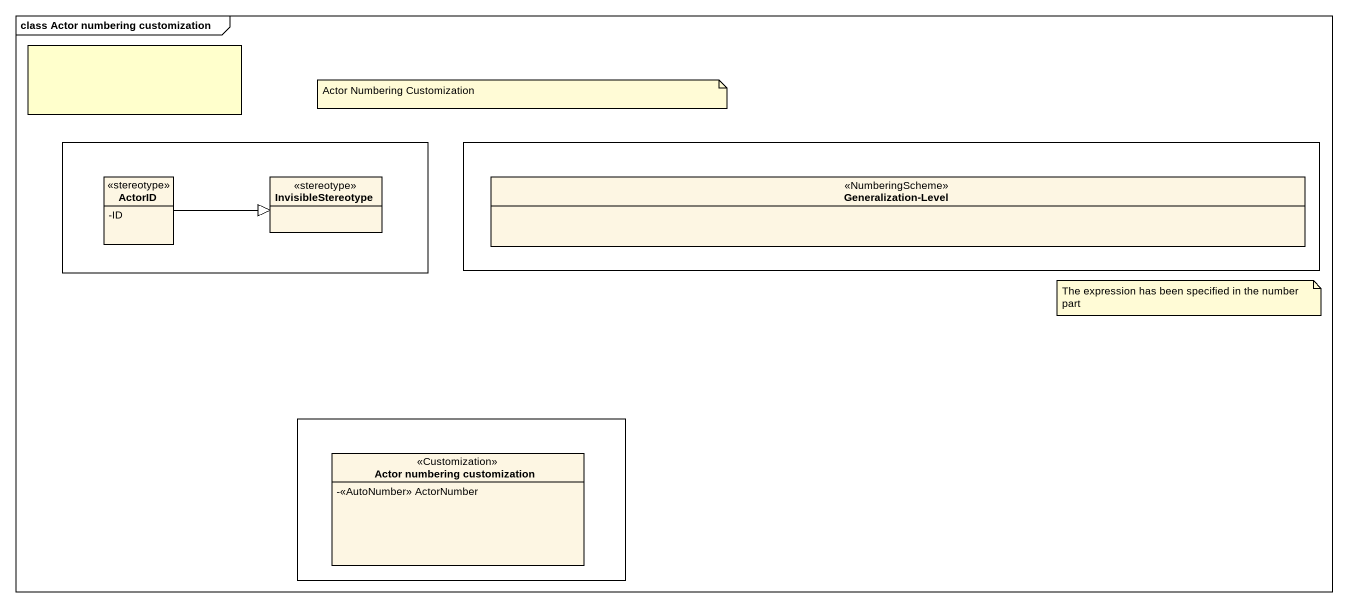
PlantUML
@startuml
mainframe class Actor numbering customization
allowmixing
hide circle
hide empty members
skinparam classAttributeIconSize 0
rectangle " " as rectangle1 #FFFFCC
rectangle " " as rectangle2 {
  class ActorID <<stereotype>> {
    -ID
  }
  class InvisibleStereotype <<stereotype>>
}
rectangle " " as rectangle3 {
  class "Generalization-Level" as Generalization_Level <<NumberingScheme>>
}
rectangle " " as rectangle4 {
  class "Actor numbering customization" as Actor_numbering <<Customization>> {
    -<<AutoNumber>> ActorNumber
  }
}
ActorID -right-|> InvisibleStereotype
note as N1
  Actor Numbering Customization
end note
note as N2
  The expression has been specified in the number part
end note
@enduml
